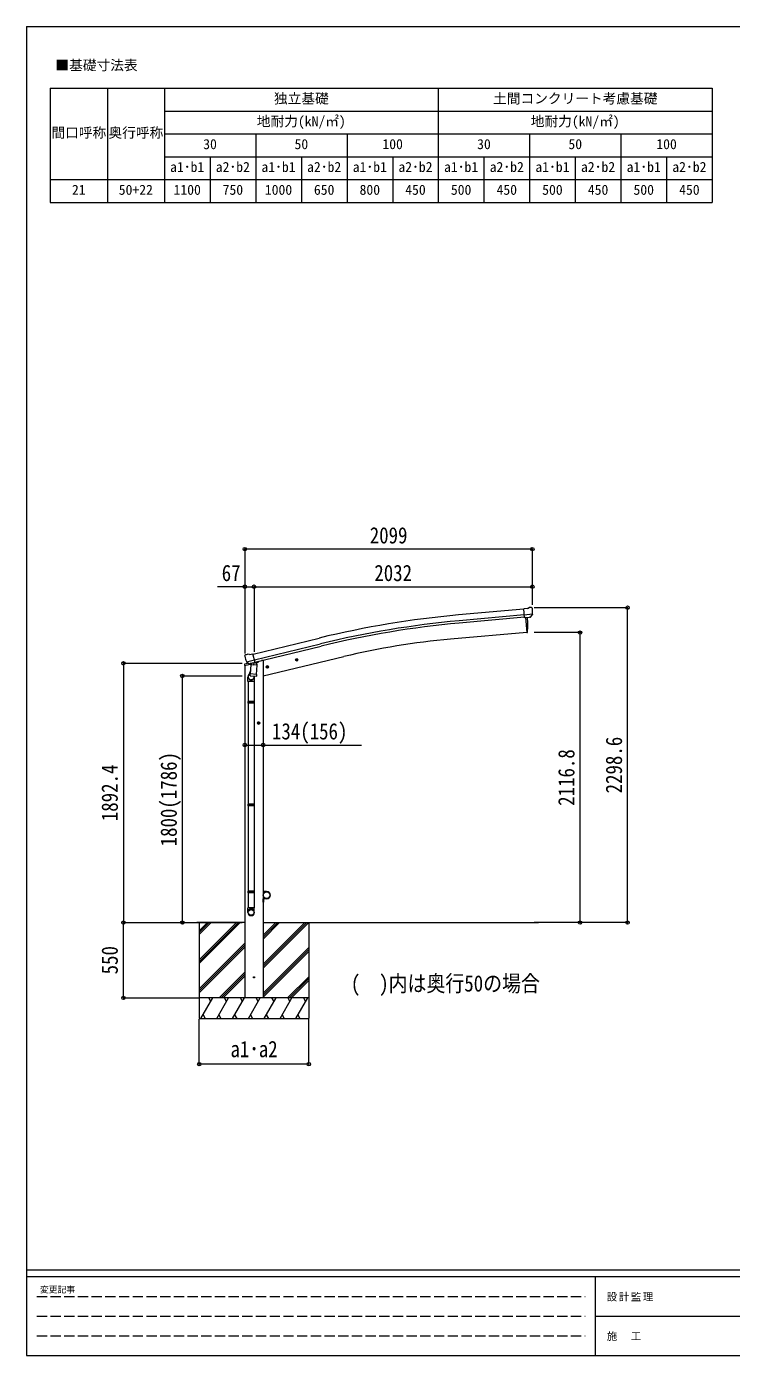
# Model space of a CAD drawing. Units: millimetres at full size, with parts at other scales. Extents: x -6988 to 7066, y -4877 to 4823.
# Drawn here: x -6988 to -1841, y -4877 to 4823 of the extents above; entities that cross this region are included whole.
import ezdxf
from ezdxf.enums import TextEntityAlignment as Align

# ---------------------------------------------------------------- set-up
doc = ezdxf.new("R2010")
doc.units = ezdxf.units.MM
doc.header["$LTSCALE"] = 25
doc.header["$PDMODE"] = 32
doc.header["$PDSIZE"] = 25
doc.linetypes.add('DASHED3', pattern=[4, 3, -1])
for name, color, linetype, lineweight in [('0-0_0', 7, 'Continuous', 9), ('0-1_本体', 4, 'Continuous', 9), ('0-2_部品', 7, 'Continuous', 9), ('0-4_TABLE1', 3, 'Continuous', 9), ('0-5_DIM1', 3, 'Continuous', 9), ('0-A_寸法', 6, 'Continuous', 9), ('1-0_FRAME', 7, 'Continuous', 18), ('F-0_240', 7, 'Continuous', 9)]:
    doc.layers.add(name, color=color, linetype=linetype, lineweight=lineweight)
doc.styles.add('ＭＳ ゴシック', font='')
doc.styles.get('ＭＳ ゴシック').set_extended_font_data('MS Gothic')

msp = doc.modelspace()

# ---------------------------------------------------------------- linework, layer by layer
at = {"layer": '0-0_0'}
for p, q in [((-5394.17, -1717.54), (-5744.45, -1717.54)), ((-5727.17, -1717.54), (-5727.17, -2417.54)), ((-5727.17, -1989.04), (-5455.66, -1717.54)), ((-5727.17, -2003.18), (-5441.52, -1717.54)), ((-5727.17, -2017.32), (-5427.38, -1717.54)), ((-5727.17, -1776.91), (-5667.8, -1717.54)), ((-5727.17, -1791.05), (-5653.65, -1717.54)), ((-5727.17, -1805.19), (-5639.51, -1717.54)), ((-5260.17, -1717.54), (-3250.82, -1717.54)), ((-5260.17, -2049.8), (-4927.9, -1717.54)), ((-5260.17, -2021.52), (-4956.19, -1717.54)), ((-5260.17, -2035.66), (-4942.04, -1717.54)), ((-5260.17, -1837.67), (-5140.03, -1717.54)), ((-5260.17, -1823.53), (-5154.18, -1717.54)), ((-5260.17, -1809.39), (-5168.32, -1717.54)), ((-4927.17, -1717.54), (-4927.17, -2417.54)), ((-5727.17, -2201.17), (-5394.17, -1868.17)), ((-5727.17, -2215.31), (-5394.17, -1882.32)), ((-5727.17, -2229.46), (-5394.17, -1896.46)), ((-5260.17, -2233.65), (-4927.17, -1900.65)), ((-5260.17, -2247.79), (-4927.17, -1914.79)), ((-5260.17, -2261.93), (-4927.17, -1928.93)), ((-5581.4, -2267.54), (-5394.17, -2080.31)), ((-5567.26, -2267.54), (-5394.17, -2094.45)), ((-5553.12, -2267.54), (-5394.17, -2108.59)), ((-5081.92, -2267.54), (-4927.17, -2112.78)), ((-5067.78, -2267.54), (-4927.17, -2126.93)), ((-5053.64, -2267.54), (-4927.17, -2141.07)), ((-4927.17, -2267.54), (-5727.17, -2267.54)), ((-5714.46, -2417.54), (-5627.86, -2267.54)), ((-5642.86, -2293.52), (-5657.86, -2267.54)), ((-5598.99, -2417.54), (-5512.39, -2267.54)), ((-5527.39, -2293.52), (-5542.39, -2267.54)), ((-5483.52, -2417.54), (-5396.92, -2267.54)), ((-5411.92, -2293.52), (-5426.92, -2267.54)), ((-5368.05, -2417.54), (-5281.45, -2267.54)), ((-5296.45, -2293.52), (-5311.45, -2267.54)), ((-5252.58, -2417.54), (-5165.98, -2267.54)), ((-5180.98, -2293.52), (-5195.98, -2267.54)), ((-5137.11, -2417.54), (-5050.51, -2267.54)), ((-5080.51, -2267.54), (-5065.51, -2293.52)), ((-5021.64, -2417.54), (-4935.04, -2267.54)), ((-4965.04, -2267.54), (-4950.04, -2293.52)), ((-5727.17, -2417.54), (-4927.17, -2417.54)), ((-5699.46, -2391.56), (-5684.46, -2417.54)), ((-5583.99, -2391.56), (-5568.99, -2417.54)), ((-5468.52, -2391.56), (-5453.52, -2417.54)), ((-5353.05, -2391.56), (-5338.05, -2417.54)), ((-5237.58, -2391.56), (-5222.58, -2417.54)), ((-5122.11, -2391.56), (-5107.11, -2417.54)), ((-5006.64, -2391.56), (-4991.64, -2417.54))]:
    msp.add_line(p, q, dxfattribs=at)
at = {"layer": '0-1_本体'}
for p, q in [((-3357.33, 570.82), (-3834.26, 527.76)), ((-3353.63, 527.98), (-3830.41, 484.98)), ((-3352.1, 511), (-3828.87, 468.01)), ((-3344.79, 508.39), (-3335.24, 399.25)), ((-3335.24, 399.25), (-3893.11, 350.44)), ((-5334.12, 242.06), (-4851.2, 359.36)), ((-5324.1, 200.3), (-4841.06, 317.62)), ((-5320.12, 183.72), (-4837.03, 301.06)), ((-5260.17, 195.46), (-5271.79, 195.46)), ((-5260.17, 82.34), (-4671.38, 223.7)), ((-5260.17, 195.46), (-5260.17, -2267.54)), ((-5394.17, 159.35), (-5394.17, -2267.54))]:
    msp.add_line(p, q, dxfattribs=at)
msp.add_lwpolyline([(-3344.79, 508.39), (-3335.24, 399.25), (-3332.7, 399.56)], dxfattribs=at)
for centre, radius, start, end in [((-3209.67, -6398.68), 6954.55, 95.15276, 103.65276), ((-4028.16, 454.07), 700, 355.76043, 4.54658), ((-3209.67, -6398.68), 6911.6, 95.15276, 103.65276), ((-3209.67, -6398.68), 6894.55, 95.15276, 103.65276), ((-3333.07, 402.54), 3, 277, 355.76043), ((-3429.44, -4949.37), 5320.05, 95, 103.5)]:
    msp.add_arc(centre, radius, start, end, dxfattribs=at)
at = {"layer": '0-2_部品'}
for p, q in [((-3304.28, 583.11), (-3317.95, 581.91)), ((-3330.9, 574.76), (-3357.47, 572.43)), ((-3351.81, 507.77), (-3357.47, 572.43)), ((-3294.61, 532.47), (-3353.52, 527.31)), ((-3341.85, 508.64), (-3351.81, 507.77)), ((-3330.9, 574.76), (-3319.18, 581.52)), ((-3308.25, 511.58), (-3315.95, 510.91)), ((-3305.86, 512.98), (-3294.92, 531.92)), ((-3295.15, 577.36), (-3300.63, 581.96)), ((-3294.08, 575.32), (-3293.97, 573.97)), ((-5395.59, 227.07), (-5395.32, 225.92)), ((-5391.38, 235.65), (-5395.23, 229.35)), ((-5388.28, 237.9), (-5375.1, 241.06)), ((-5381.54, 186.77), (-5324.03, 200.57)), ((-5360.54, 238.39), (-5373.8, 241.08)), ((-5360.54, 238.39), (-5334.61, 244.61)), ((-5025.13, 197.9), (-5005.69, 202.57)), ((-5020.58, 205.68), (-5022.71, 198.48)), ((-5013.28, 207.43), (-5020.58, 205.68)), ((-5013.08, 190.51), (-5017.75, 209.96)), ((-5008.11, 201.99), (-5013.28, 207.43)), ((-5010.24, 194.79), (-5008.11, 201.99)), ((-5396.72, 158.74), (-5354.02, 168.99)), ((-5396.72, 165.63), (-5396.72, 158.74)), ((-5368.22, 174.84), (-5394.42, 168.55)), ((-5364.69, 171.86), (-5381.07, 186.35)), ((-5353.1, 122.34), (-5367.79, 83.78)), ((-5361.98, 171.29), (-5354.46, 173.09)), ((-5361.14, 171.39), (-5359.61, 171.76)), ((-5359.61, 171.76), (-5322.91, 180.57)), ((-5357.78, 171.53), (-5357.83, 170.79)), ((-5357.07, 169.75), (-5331.26, 163.32)), ((-5355.69, 85.1), (-5354.81, 97.57)), ((-5350.15, 164.41), (-5354.83, 97.57)), ((-5309.14, 94.37), (-5354.83, 97.57)), ((-5304.47, 161.21), (-5350.15, 164.41)), ((-5348.38, 167.59), (-5348.61, 164.3)), ((-5328.86, 178.75), (-5329.88, 164.14)), ((-5322.91, 180.57), (-5321.38, 180.94)), ((-5319.83, 183.04), (-5318.88, 182.98)), ((-5318.88, 182.98), (-5305.57, 167.66)), ((-5314.89, 178.39), (-5296, 182.92)), ((-5309.14, 94.37), (-5304.47, 161.21)), ((-5305.57, 167.66), (-5306.01, 161.32)), ((-5292.17, 191.1), (-5292.17, 187.78)), ((-5239.06, 146.54), (-5219.61, 151.21)), ((-5234.5, 154.32), (-5236.63, 147.12)), ((-5227.2, 156.07), (-5234.5, 154.32)), ((-5227, 139.15), (-5231.67, 158.6)), ((-5222.03, 150.63), (-5227.2, 156.07)), ((-5224.17, 143.43), (-5222.03, 150.63)), ((-5371.16, 41.7), (-5371.16, 76.05)), ((-5325.16, 41.7), (-5371.16, 41.7)), ((-5369.16, 41.7), (-5369.16, -105)), ((-5355.29, 83.74), (-5355.29, 83.74)), ((-5353.84, 82.96), (-5312.15, 80.05)), ((-5323.76, 80.86), (-5328.31, 69.54)), ((-5327.16, 41.7), (-5327.16, -105)), ((-5325.16, 76.36), (-5325.16, 41.7)), ((-5309.15, 94.37), (-5310.04, 81.68)), ((-5371.16, -107), (-5370.16, -105)), ((-5325.16, -107), (-5371.16, -107)), ((-5325.16, -115), (-5371.16, -115)), ((-5326.16, -105), (-5370.16, -105)), ((-5326.16, -117), (-5370.16, -117)), ((-5369.16, -117), (-5369.16, -854.18)), ((-5327.16, -117), (-5327.16, -854.18)), ((-5325.16, -107), (-5326.16, -105)), ((-5325.16, -115), (-5326.16, -117)), ((-5325.16, -107), (-5325.16, -115)), ((-5283.67, -261.04), (-5303.67, -261.04)), ((-5293.67, -253.53), (-5300.17, -257.29)), ((-5300.17, -257.29), (-5300.17, -264.79)), ((-5300.17, -264.79), (-5293.67, -268.54)), ((-5293.67, -271.04), (-5293.67, -251.04)), ((-5287.17, -257.29), (-5293.67, -253.53)), ((-5371.16, -856.18), (-5370.16, -854.18)), ((-5325.16, -856.18), (-5371.16, -856.18)), ((-5325.16, -864.18), (-5371.16, -864.18)), ((-5326.16, -854.18), (-5370.16, -854.18)), ((-5326.16, -866.18), (-5370.16, -866.18)), ((-5369.16, -866.18), (-5369.16, -1609.37)), ((-5327.16, -866.18), (-5327.16, -1609.37)), ((-5325.16, -856.18), (-5326.16, -854.18)), ((-5325.16, -864.18), (-5326.16, -866.18)), ((-5325.16, -856.18), (-5325.16, -864.18)), ((-5371.16, -1489.37), (-5370.16, -1487.37)), ((-5325.16, -1489.37), (-5371.16, -1489.37)), ((-5325.16, -1497.37), (-5371.16, -1497.37)), ((-5326.16, -1487.37), (-5370.16, -1487.37)), ((-5326.16, -1499.37), (-5370.16, -1499.37)), ((-5369.16, -1499.37), (-5369.16, -1609.37)), ((-5327.16, -1499.37), (-5327.16, -1609.37)), ((-5325.16, -1489.37), (-5326.16, -1487.37)), ((-5325.16, -1497.37), (-5326.16, -1499.37)), ((-5325.16, -1489.37), (-5325.16, -1497.37)), ((-5371.16, -1643.51), (-5371.16, -1609.37)), ((-5325.16, -1609.37), (-5371.16, -1609.37)), ((-5325.16, -1643.51), (-5325.16, -1609.37))]:
    msp.add_line(p, q, dxfattribs=at)
for points in [[(-3341.85, 508.64), (-3341.58, 508.58), (-3316.21, 510.8), (-3315.95, 510.91)], [(-3294.53, 533.1), (-3294.82, 532.11), (-3294.92, 531.92)], [(-5329.18, 179.16), (-5319.45, 181.5), (-5334.61, 244.61)], [(-5022.71, 198.48), (-5017.54, 193.04), (-5010.24, 194.79)], [(-5381.81, 187.34), (-5381.23, 186.5), (-5381.07, 186.35)], [(-5329.18, 179.16), (-5329.41, 179.01), (-5354.18, 173.07), (-5354.46, 173.09)], [(-5236.63, 147.12), (-5231.46, 141.68), (-5224.17, 143.43)], [(-5371.16, -107), (-5371.16, -115), (-5370.16, -117)], [(-5293.67, -268.54), (-5287.17, -264.79), (-5287.17, -257.29)], [(-5371.16, -856.18), (-5371.16, -864.18), (-5370.16, -866.18)], [(-5371.16, -1489.37), (-5371.16, -1497.37), (-5370.16, -1499.37)]]:
    msp.add_lwpolyline(points, dxfattribs=at)
for centre, radius in [((-5015.41, 200.23), 8.5), ((-5015.41, 200.23), 7.7), ((-5015.41, 200.23), 6.5), ((-5229.33, 148.88), 8.5), ((-5229.33, 148.88), 7.7), ((-5229.33, 148.88), 6.5), ((-5293.67, -261.04), 8.5), ((-5293.67, -261.04), 7.7), ((-5293.67, -261.04), 6.5)]:
    msp.add_circle(centre, radius, dxfattribs=at)
at = {"layer": '0-2_部品', "color": 4}
msp.add_circle((-5327.17, -2117.54), 4.5, dxfattribs=at)
at = {"layer": '0-2_部品'}
for centre, radius, start, end in [((-3303.85, 578.13), 5, 50.00648, 94.99352), ((-3317.68, 578.93), 3, 95, 120), ((-3495.59, 556.33), 202.4, 353.4085, 5), ((-5198.51, 273.17), 202.4, 193.5, 205.09125), ((-5387.11, 233.03), 5, 103.5, 148.5), ((-5374.4, 238.14), 3, 78.5, 103.5), ((-5393.72, 165.63), 3, 103.5, 180), ((-5361.26, 171.88), 0.5, 248.23754, 283.5), ((-5358.27, 171.57), 0.5, 356, 103.5), ((-5356.83, 170.72), 1, 176, 256), ((-5330.9, 164.29), 1.03, 250.03897, 351.96569), ((-5328.26, 178.67), 0.604, 100.59842, 172.20595), ((-5321.5, 181.43), 0.5, 283.5, 318.76246), ((-5297.17, 187.78), 5, 283.5, 0), ((-5341.16, 76.05), 30, 177.45142, 180), ((-5353.75, 84.93), 1.95, 175.04017, 217.47766), ((-5353.7, 84.96), 2, 217.40962, 266), ((-5312.01, 82.04), 2, 266, 349.46843)]:
    msp.add_arc(centre, radius, start, end, dxfattribs=at)
for centre, major_axis, ratio, start_param, end_param in [((-3289.76, 579.36), (-15.35, 3.44), 0.101033, 5.9751426, 5.9753737), ((-3308.51, 514.58), (1.62, -2.54), 0.997631, 5.8041905, 5.8929484), ((-3308.58, 514.69), (-3.5, 2.17), 0.650902, 2.1145521, 2.1873627), ((-3308.46, 514.49), (1.62, -2.54), 0.997631, 5.965759, 6.7621801), ((-3297.08, 575.06), (2.71, -1.31), 0.997474, 0.5366567, 1.3225652), ((-5392.67, 227.79), (-1.57, -2.57), 0.99628, 4.712389, 5.4996506), ((-5362.7, 174.11), (-0.73, -2.92), 0.997631, 5.8041905, 6.6006116), ((-5362.64, 174.34), (2.63, 3.16), 0.650902, 4.0958226, 4.1686332), ((-5362.68, 174.21), (-0.73, -2.92), 0.997631, 0.3902369, 0.4789948), ((-5348.16, 76.36), (23, 0), 0.996195, 2.3585569, 6.3253237), ((-5348.16, 76.36), (21, 0), 0.996195, 2.7786684, 5.9512394), ((-5348.16, -1641.77), (-23, 0), 0.996195, 3.1415927, 6.2831853), ((-5348.16, -1643.51), (-23, 0), 0.996195, 3.1415927, 6.2831853), ((-5348.16, -1643.51), (0, -23.43), 0.981806, 4.712389, 7.8539816)]:
    msp.add_ellipse(centre, major_axis=major_axis, ratio=ratio, start_param=start_param, end_param=end_param, dxfattribs=at)
msp.add_ellipse((-5348.16, -1643.51), major_axis=(21, 0), ratio=0.996195, dxfattribs=at)
at = {"layer": '0-5_DIM1'}
for p, q in [((-5260.17, -1467.54), (-5258.17, -1467.54)), ((-5260.17, -1467.54), (-5260.17, -1490.24)), ((-5260.17, -1567.54), (-5260.17, -1544.84)), ((-5258.17, -1490.24), (-5258.17, -1467.54)), ((-5235.17, -1490.24), (-5258.17, -1490.24)), ((-5258.17, -1492.24), (-5235.17, -1492.24)), ((-5258.17, -1542.84), (-5235.17, -1542.84)), ((-5258.17, -1544.84), (-5258.17, -1567.54)), ((-5235.17, -1544.84), (-5258.17, -1544.84)), ((-5260.17, -1567.54), (-5258.17, -1567.54))]:
    msp.add_line(p, q, dxfattribs=at)
msp.add_circle((-5235.17, -1517.54), 25, dxfattribs=at)
for centre, radius, start, end in [((-5258.17, -1490.24), 2, 180, 270), ((-5258.17, -1544.84), 2, 90, 180), ((-5235.17, -1517.54), 27.3, 270, 90), ((-5235.17, -1517.54), 25.3, 270, 90)]:
    msp.add_arc(centre, radius, start, end, dxfattribs=at)
at = {"layer": '0-A_寸法'}
for p, q in [((-5394.17, 1008.92), (-5394.17, 734.3)), ((-3295.17, 1008.92), (-5394.17, 1008.92)), ((-3295.17, 1008.92), (-3295.17, 734.3)), ((-5394.17, 734.3), (-5594.17, 734.3)), ((-5394.17, 734.3), (-5394.17, 246.73)), ((-5394.17, 734.3), (-5327.17, 734.3)), ((-5327.17, 734.3), (-5327.17, 257.87)), ((-5327.17, 734.3), (-3295.17, 734.3)), ((-3295.17, 734.3), (-3295.17, 600.61)), ((-2599.57, 581.02), (-3280.99, 581.02)), ((-2599.57, -1717.54), (-2599.57, 581.02)), ((-2946.68, 399.25), (-3280.99, 399.25)), ((-2946.68, -1717.54), (-2946.68, 399.25)), ((-6281, 174.86), (-6281, -1717.54)), ((-6281, 174.86), (-5412.69, 174.86)), ((-5850.34, 82.44), (-5412.69, 82.44)), ((-5850.34, -1717.54), (-5850.34, 82.44)), ((-5394.17, -421.49), (-5260.17, -421.49)), ((-5260.17, -421.49), (-4543.49, -421.49)), ((-6281, -1717.54), (-5727.17, -1717.54)), ((-6281, -2267.54), (-6281, -1717.54)), ((-5850.34, -1717.54), (-5412.69, -1717.54)), ((-2946.68, -1717.54), (-3280.99, -1717.54)), ((-2599.57, -1717.54), (-3250.82, -1717.54)), ((-6281, -2267.54), (-5727.17, -2267.54)), ((-5727.17, -2750.86), (-5727.17, -2423.4)), ((-4927.17, -2750.86), (-4927.17, -2423.4)), ((-4927.17, -2750.86), (-5727.17, -2750.86))]:
    msp.add_line(p, q, dxfattribs=at)
for p in [(-5394.17, 1008.92), (-3295.17, 1008.92), (-5394.17, 734.3), (-5327.17, 734.3), (-3295.17, 734.3), (-2599.57, 581.02), (-2946.68, 399.25), (-6281, 174.86), (-5850.34, 82.44), (-5394.17, -421.49), (-5260.17, -421.49), (-6281, -1717.54), (-5850.34, -1717.54), (-2946.68, -1717.54), (-2599.57, -1717.54), (-6281, -2267.54), (-5727.17, -2750.86), (-4927.17, -2750.86)]:
    msp.add_point(p, dxfattribs=at)
at = {"layer": '1-0_FRAME'}
for p, q in [((-6814.74, 4372.84), (-1981.41, 4372.84)), ((-6814.74, 4372.84), (-6814.74, 3539.5)), ((-6398.07, 4372.84), (-6398.07, 3539.5)), ((-3981.41, 4372.84), (-3981.41, 3539.5)), ((-5981.41, 4206.17), (-1981.41, 4206.17)), ((-5981.41, 4039.5), (-1981.41, 4039.5)), ((-3314.74, 4039.5), (-3314.74, 3539.5)), ((-5981.41, 3872.84), (-1981.41, 3872.84)), ((-2981.41, 3872.84), (-2981.41, 3539.5)), ((-2314.74, 3872.84), (-2314.74, 3539.5))]:
    msp.add_line(p, q, dxfattribs=at)
for points in [[(-5981.41, 4372.84), (-5981.41, 4206.17), (-5981.41, 3706.17), (-5981.41, 3539.5)], [(-1981.41, 4372.84), (-1981.41, 3872.84), (-1981.41, 3539.5)], [(-5314.74, 4039.5), (-5314.74, 3872.84), (-5314.74, 3539.5)], [(-4648.07, 4039.5), (-4648.07, 3872.84), (-4648.07, 3539.5)], [(-2648.07, 4039.5), (-2648.07, 3706.17), (-2648.07, 3539.5)], [(-5648.07, 3872.84), (-5648.07, 3706.17), (-5648.07, 3539.5)], [(-4981.41, 3872.84), (-4981.41, 3706.17), (-4981.41, 3539.5)], [(-4314.74, 3872.84), (-4314.74, 3706.17), (-4314.74, 3539.5)], [(-3648.07, 3872.84), (-3648.07, 3706.17), (-3648.07, 3539.5)], [(-6814.74, 3706.17), (-5981.41, 3706.17), (-1981.41, 3706.17)], [(-6814.74, 3539.5), (-6398.07, 3539.5), (-3981.41, 3539.5), (-2648.07, 3539.5), (-1981.41, 3539.5)]]:
    msp.add_lwpolyline(points, dxfattribs=at)
at = {"layer": 'F-0_240', "color": 5}
for p, q in [((-6987.88, 4822.79), (-6987.88, -4877.21)), ((-6987.88, 4822.79), (6712.12, 4822.79)), ((-6987.88, -4252.21), (6712.12, -4252.21)), ((-6987.88, -4302.21), (4489.82, -4302.21)), ((-2835.18, -4302.21), (-2835.18, -4877.21)), ((-2835.18, -4589.71), (2289.82, -4589.71)), ((-6987.88, -4877.21), (6712.12, -4877.21))]:
    msp.add_line(p, q, dxfattribs=at)
at = {"layer": 'F-0_240', "color": 4, "linetype": 'DASHED3'}
for p, q in [((-6912.88, -4445.96), (-2910.18, -4445.96)), ((-6912.88, -4589.71), (-2910.18, -4589.71)), ((-6912.88, -4733.46), (-2910.18, -4733.46))]:
    msp.add_line(p, q, dxfattribs=at)

# ---------------------------------------------------------------- texts
at = {"layer": '0-4_TABLE1', "color": 7, "style": 'ＭＳ ゴシック', "width": 0.85}
msp.add_text('(\u3000)内は奥行50の場合', height=119.1, dxfattribs=at).set_placement((-4620.1, -2256.87), align=Align.BOTTOM_LEFT)
at = {"layer": '0-A_寸法', "color": 7, "style": 'ＭＳ ゴシック', "width": 0.85}
for s, p in [('2099', (-4482.17, 1013.92)), ('67', (-5562.92, 739.3)), ('2032', (-4448.67, 739.3)), ('134(156)', (-5196.1, -416.49)), ('a1･a2', (-5499.04, -2735.86))]:
    msp.add_text(s, height=119.1, dxfattribs=at).set_placement(p, align=Align.BOTTOM_LEFT)
for s, p in [('2298.6', (-2604.57, -774.51)), ('2116.8', (-2951.68, -865.39)), ('1892.4', (-6286, -977.59)), ('1800(1786)', (-5855.34, -1161.3)), ('550', (-6286, -2095.66))]:
    msp.add_text(s, height=119.1, rotation=90, dxfattribs=at).set_placement(p, align=Align.BOTTOM_LEFT)
at = {"layer": '1-0_FRAME', "style": 'ＭＳ ゴシック'}
for s, p in [('■基礎寸法表', (-6776.99, 4482.37)), ('独立基礎', (-5181.41, 4239.5)), ('土間コンクリート考慮基礎', (-3581.41, 4239.5)), ('地耐力(kN/㎡)', (-5306.41, 4072.84)), ('地耐力(kN/㎡)', (-3306.41, 4072.84)), ('間口呼称', (-6806.41, 3989.5)), ('奥行呼称', (-6389.74, 3989.5)), ('30', (-5698.07, 3906.17)), ('50', (-5031.41, 3906.17)), ('100', (-4389.74, 3906.17)), ('30', (-3698.07, 3906.17)), ('50', (-3031.41, 3906.17)), ('100', (-2389.74, 3906.17)), ('a1･b1', (-5939.74, 3739.5)), ('a2･b2', (-5606.41, 3739.5)), ('a1･b1', (-5273.07, 3739.5)), ('a2･b2', (-4939.74, 3739.5)), ('a1･b1', (-4606.41, 3739.5)), ('a2･b2', (-4273.07, 3739.5)), ('a1･b1', (-3939.74, 3739.5)), ('a2･b2', (-3606.41, 3739.5)), ('a1･b1', (-3273.07, 3739.5)), ('a2･b2', (-2939.74, 3739.5)), ('a1･b1', (-2606.41, 3739.5)), ('a2･b2', (-2273.07, 3739.5)), ('21', (-6656.41, 3572.84)), ('50+22', (-6314.74, 3572.84)), ('1100', (-5914.74, 3572.84)), ('750', (-5556.41, 3572.84)), ('1000', (-5248.07, 3572.84)), ('650', (-4889.74, 3572.84)), ('800', (-4556.41, 3572.84)), ('450', (-4223.07, 3572.84)), ('500', (-3889.74, 3572.84)), ('450', (-3556.41, 3572.84)), ('500', (-3223.07, 3572.84)), ('450', (-2889.74, 3572.84)), ('500', (-2556.41, 3572.84)), ('450', (-2223.07, 3572.84))]:
    msp.add_text(s, height=73.31, dxfattribs=at).set_placement(p, align=Align.BOTTOM_LEFT)
at = {"layer": 'F-0_240', "style": 'ＭＳ ゴシック'}
msp.add_text('変更記事', height=45.82, dxfattribs=at).set_placement((-6890.19, -4433.46), align=Align.BOTTOM_LEFT)
at = {"layer": 'F-0_240', "char_height": 54.99, "attachment_point": 7, "style": 'ＭＳ ゴシック'}
for s, insert in [('\\T1.17;設計監理', (-2750.74, -4483.46)), ('\\T1.17;施\u3000工', (-2750.74, -4770.96))]:
    msp.add_mtext(s, dxfattribs=dict(at, insert=insert))

doc.saveas('drawing.dxf')
